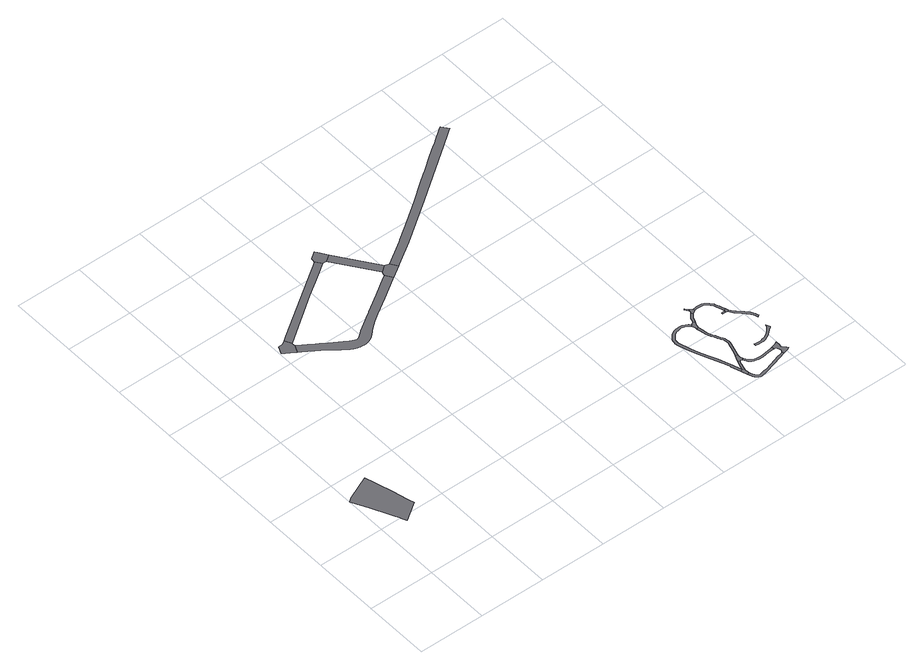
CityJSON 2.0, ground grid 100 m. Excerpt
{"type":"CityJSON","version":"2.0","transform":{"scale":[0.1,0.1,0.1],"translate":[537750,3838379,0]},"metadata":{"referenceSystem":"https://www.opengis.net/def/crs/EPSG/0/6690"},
"CityObjects":{
"road1":{"type":"Road","geometry":[{"type":"MultiSurface","lod":"1","boundaries":[[[0,1,2,3,4,5,6,7,8,9,10,11,12,13,14,15,16,17,18,19]]]}]},
"road2":{"type":"Road","geometry":[{"type":"MultiSurface","lod":"1","boundaries":[[[20,21,22,23,24,25,26,27,28,29,30,31]]]}]},
"road3":{"type":"Road","attributes":{"RoadStructureAttribute.sectionType":"1"},"geometry":[{"type":"MultiSurface","lod":"1","boundaries":[[[32,33,34,20,31,35,36,37,38]]]}]},
"road4":{"type":"Road","attributes":{"RoadStructureAttribute.sectionType":"1"},"geometry":[{"type":"MultiSurface","lod":"1","boundaries":[[[39,40,41,42,43,44,45,46,47,48,49,50,51,52,53,54,55,56,57,58,59,29,28,60,61,62,63,64,65,66,67,68,69,70,71,72,73,74,75,76,77,78,79,80,81,82,83,84,85,86,87,88,89,90,91,92,93,94,95,96,97,98,99,100,101,102,103]]]}]},
"road5":{"type":"Road","geometry":[{"type":"MultiSurface","lod":"1","boundaries":[[[104,105,106,107,108,32,38,109,110,111,112]]]}]},
"road6":{"type":"Road","attributes":{"RoadStructureAttribute.sectionType":"1"},"geometry":[{"type":"MultiSurface","lod":"1","boundaries":[[[112,111,113,114]]]}]},
"road7":{"type":"Road","geometry":[{"type":"MultiSurface","lod":"1","boundaries":[[[115,116,114,113,117,118,39,103,119,120]]]}]},
"road8":{"type":"Road","geometry":[{"type":"MultiSurface","lod":"1","boundaries":[[[121,122,123,124,125,126,127,128]]]}]},
"road9":{"type":"Road","attributes":{"RoadStructureAttribute.sectionType":"1"},"geometry":[{"type":"MultiSurface","lod":"1","boundaries":[[[129,130,131,132,133,134,135,136,137,138,139,140,141,142,143,144,145,146,147,148,149,150,151,152,153,154,155,122,121,156,157,158,159,160,161,162,163,164,165,166,167,168,169,170,171,172,173,174,175,176,177,178,179,180,181,182,183]]]}]},
"road10":{"type":"Road","attributes":{"RoadStructureAttribute.sectionType":"1"},"geometry":[{"type":"MultiSurface","lod":"1","boundaries":[[[184,185,186,121,128,187,188,189,190]]]}]},
"road11":{"type":"Road","geometry":[{"type":"MultiSurface","lod":"1","boundaries":[[[191,192,193,194,184,190,195,196,197,198,199,200,201,202]]]}]},
"road12":{"type":"Road","attributes":{"RoadStructureAttribute.sectionType":"1"},"geometry":[{"type":"MultiSurface","lod":"1","boundaries":[[[203,204,205,206,207,208,209,210,211,212,213,214,215,216,217,218,219,220,221,222,223,224,125,124,225,226,227,228,229,230,231,232,233,234,235,236,237,238]]]}]},
"road13":{"type":"Road","attributes":{"RoadStructureAttribute.sectionType":"1"},"geometry":[{"type":"MultiSurface","lod":"1","boundaries":[[[239,240,241,242,243,244,245,246,247,248,249,250,251,252,253,254,255,256,257,258,259,260,261,262,263,264,265,266,267,268,269,270,271,191,202]]]}]},
"road14":{"type":"Road","attributes":{"RoadStructureAttribute.sectionType":"1"},"geometry":[{"type":"MultiSurface","lod":"1","boundaries":[[[272,273,274,275,276,277,278,279,280,281,282,283,284,285,286,120,119,287,288,289,290,291,292,293,294,295]]]}]},
"road15":{"type":"Road","geometry":[{"type":"MultiSurface","lod":"1","boundaries":[[[296,183,182,297,298,256,255,299,300,301,302]]]}]},
"road16":{"type":"Road","attributes":{"RoadStructureAttribute.sectionType":"1"},"geometry":[{"type":"MultiSurface","lod":"1","boundaries":[[[303,304,305,306,307,308,309,310,311,312,200,199,313,314,315,316,317,318,319,320,321,322,323,324]]]}]},
"road17":{"type":"Road","attributes":{"RoadStructureAttribute.sectionType":"1"},"geometry":[{"type":"MultiSurface","lod":"1","boundaries":[[[325,326,327,328,329,330,331,296,302,332,333,334,335,336]]]}]},
"road18":{"type":"Road","geometry":[{"type":"MultiSurface","lod":"1","boundaries":[[[337,338,339,340]]]}]},
"road19":{"type":"Road","geometry":[{"type":"MultiSurface","lod":"1","boundaries":[[[341,340,339,342,343,325,336,344,345,346]]]}]},
"road20":{"type":"Road","geometry":[{"type":"MultiSurface","lod":"1","boundaries":[[[347,348,324,323,349,350,351,352,353,354,355,203,238,356,357,358,359,360,361,362,363,364,365,366]]]}]},
"road21":{"type":"Road","attributes":{"RoadStructureAttribute.sectionType":"1"},"geometry":[{"type":"MultiSurface","lod":"1","boundaries":[[[367,368,369,370,371,372,373,374,375,376,377,378,379,380,381,382,383,384,385,386,387,388,389,390,391,392,393,394,395,396]]]}]},
"road22":{"type":"Road","attributes":{"RoadStructureAttribute.sectionType":"1"},"geometry":[{"type":"MultiSurface","lod":"1","boundaries":[[[397,398,399,400,401,402,403,404,405,406,407,408,409,410,346,345,411,412,413,414,415,416,417,418,419,420,421,422,423,424]]]}]},
"road23":{"type":"Road","geometry":[{"type":"MultiSurface","lod":"1","boundaries":[[[425,426,427,428,429]]]}]},
"road24":{"type":"Road","geometry":[{"type":"MultiSurface","lod":"1","boundaries":[[[430,424,423,425,429,431,432,433]]]}]},
"road25":{"type":"Road","attributes":{"RoadStructureAttribute.sectionType":"1"},"geometry":[{"type":"MultiSurface","lod":"1","boundaries":[[[434,435,436,437,438,439,440,441,442,443,444,445,446,433,432,447,448,449,450,451,452,453,454,455,456,457,458,459,460]]]}]}
},
"vertices":[
[610,1181,0],[603,1210,0],[548,1426,0],[535,1475,0],[491,1628,0],[470,1699,0],[429,1836,0],[85,1685,0],[86,1678,0],[76,1680,0],[7,1630,0],[16,1612,0],[132,1384,0],[256,1139,0],[284,1080,0],[324,995,0],[326,991,0],[354,932,0],[363,914,0],[631,1101,0],
[1199,4368,0],[1144,4330,0],[1141,4330,0],[1076,4327,0],[1073,4327,0],[1024,4217,0],[1070,4187,0],[1180,4116,0],[1198,4104,0],[1248,4214,0],[1247,4259,0],[1247,4264,0],
[2392,5197,0],[2256,5102,0],[1263,4411,0],[1964,4778,0],[2163,4913,0],[2317,5017,0],[2456,5111,0],
[2924,4447,0],[2884,4421,0],[2619,4250,0],[2351,4073,0],[2349,4071,0],[2345,4068,0],[2314,4048,0],[2116,3918,0],[2060,3876,0],[2008,3836,0],[1958,3798,0],[1930,3791,0],[1871,3814,0],[1805,3850,0],[1774,3871,0],[1551,4015,0],[1515,4039,0],[1501,4049,0],[1474,4066,0],[1384,4125,0],[1325,4163,0],[1296,4039,0],[1308,4031,0],[1385,3981,0],[1435,3949,0],[1446,3940,0],[1522,3887,0],[1603,3824,0],[1635,3798,0],[1657,3780,0],[1683,3762,0],[1712,3742,0],[1731,3728,0],[1750,3715,0],[1770,3703,0],[1791,3692,0],[1809,3683,0],[1832,3675,0],[1835,3674,0],[1854,3669,0],[1879,3665,0],[1906,3661,0],[1939,3659,0],[1966,3662,0],[1995,3666,0],[2008,3670,0],[2020,3673,0],[2045,3683,0],[2069,3695,0],[2094,3712,0],[2129,3743,0],[2155,3768,0],[2174,3786,0],[2200,3810,0],[2227,3833,0],[2257,3857,0],[2303,3892,0],[2342,3921,0],[2383,3950,0],[2397,3959,0],[2416,3971,0],[2418,3972,0],[2665,4133,0],[2962,4326,0],[2990,4345,0],
[2523,5305,0],[2500,5336,0],[2402,5266,0],[2399,5245,0],[2393,5202,0],[2458,5113,0],[2481,5113,0],[2512,5112,0],[2610,5182,0],
[2937,4510,0],[3036,4584,0],
[3086,4569,0],[3057,4578,0],[2934,4492,0],[2928,4466,0],[3170,4462,0],[3104,4564,0],
[5348,252,0],[5316,237,0],[5321,222,0],[5345,144,0],[5375,159,0],[5372,198,0],[5374,226,0],[5377,245,0],
[5360,1276,0],[5341,1296,0],[5334,1304,0],[5305,1324,0],[5261,1343,0],[5229,1349,0],[5193,1348,0],[5164,1344,0],[5122,1331,0],[5092,1319,0],[5065,1303,0],[5042,1279,0],[5021,1256,0],[5015,1246,0],[5003,1228,0],[4993,1206,0],[4988,1176,0],[4985,1148,0],[4992,1111,0],[5030,985,0],[5036,970,0],[5094,811,0],[5161,653,0],[5191,583,0],[5229,492,0],[5266,389,0],[5268,384,0],[5306,384,0],[5301,401,0],[5263,505,0],[5224,597,0],[5183,695,0],[5127,825,0],[5080,954,0],[5065,996,0],[5027,1120,0],[5022,1149,0],[5024,1172,0],[5027,1195,0],[5035,1210,0],[5037,1214,0],[5050,1234,0],[5068,1254,0],[5087,1274,0],[5109,1286,0],[5134,1298,0],[5171,1309,0],[5194,1312,0],[5223,1315,0],[5250,1313,0],[5291,1299,0],[5314,1282,0],[5336,1259,0],[5336,1258,0],[5361,1273,0],
[5395,401,0],[5389,385,0],[5362,307,0],[5379,257,0],[5401,328,0],[5410,366,0],[5420,385,0],
[5438,508,0],[5433,498,0],[5419,464,0],[5401,420,0],[5423,391,0],[5434,397,0],[5443,394,0],[5446,393,0],[5452,386,0],[5474,412,0],[5467,451,0],[5467,480,0],
[5937,176,0],[5923,167,0],[5909,161,0],[5847,147,0],[5820,137,0],[5798,128,0],[5774,122,0],[5745,116,0],[5715,105,0],[5663,85,0],[5613,69,0],[5566,64,0],[5551,60,0],[5479,42,0],[5469,42,0],[5465,42,0],[5453,42,0],[5443,48,0],[5436,52,0],[5417,71,0],[5404,90,0],[5383,130,0],[5367,73,0],[5382,54,0],[5398,39,0],[5415,23,0],[5426,18,0],[5440,12,0],[5452,9,0],[5458,8,0],[5468,6,0],[5545,21,0],[5561,26,0],[5711,68,0],[5843,109,0],[5941,139,0],
[5475,513,0],[5492,556,0],[5531,691,0],[5538,727,0],[5538,756,0],[5535,786,0],[5527,819,0],[5516,844,0],[5512,853,0],[5489,892,0],[5468,940,0],[5448,973,0],[5434,1006,0],[5422,1038,0],[5404,1132,0],[5396,1170,0],[5397,1185,0],[5367,1170,0],[5375,1126,0],[5394,1030,0],[5407,995,0],[5421,960,0],[5442,926,0],[5463,879,0],[5480,849,0],[5486,839,0],[5499,810,0],[5506,781,0],[5509,755,0],[5508,730,0],[5502,698,0],[5464,565,0],[5447,526,0],
[5156,6024,0],[5120,5998,0],[4946,5871,0],[4913,5847,0],[4870,5816,0],[4707,5700,0],[4500,5549,0],[4446,5510,0],[4328,5422,0],[4050,5215,0],[3748,5001,0],[3479,4808,0],[3473,4804,0],[3450,4788,0],[3445,4785,0],[3195,4479,0],[3533,4699,0],[3820,4901,0],[4163,5148,0],[4521,5409,0],[4976,5743,0],[5123,5849,0],[5192,5900,0],[5227,5926,0],
[5398,1298,0],[5351,1235,0],[5361,1200,0],[5405,1220,0],[5406,1226,0],[5419,1262,0],[5429,1289,0],
[5873,316,0],[5805,302,0],[5691,288,0],[5625,287,0],[5587,297,0],[5572,304,0],[5550,314,0],[5521,338,0],[5495,373,0],[5488,386,0],[5456,382,0],[5470,357,0],[5499,317,0],[5535,289,0],[5561,277,0],[5577,269,0],[5622,258,0],[5693,259,0],[5809,273,0],[5880,281,0],[5895,280,0],[5887,320,0],
[5490,1449,0],[5475,1435,0],[5456,1412,0],[5441,1395,0],[5428,1373,0],[5414,1343,0],[5403,1311,0],[5438,1313,0],[5446,1338,0],[5463,1369,0],[5481,1393,0],[5503,1415,0],
[5473,1556,0],[5458,1542,0],[5495,1488,0],[5507,1510,0],
[5525,1491,0],[5500,1475,0],[5498,1460,0],[5529,1432,0],[5565,1448,0],[5548,1482,0],
[5991,354,0],[5948,337,0],[5907,279,0],[5920,273,0],[5921,272,0],[5934,257,0],[5949,223,0],[5950,198,0],[5945,185,0],[6017,162,0],[6049,176,0],[6037,208,0],[6019,214,0],[6002,228,0],[5991,243,0],[5988,260,0],[5988,281,0],[5991,289,0],[5992,296,0],[5998,310,0],
[6087,675,0],[6084,670,0],[6070,640,0],[6048,607,0],[6045,604,0],[6021,576,0],[5992,553,0],[5959,531,0],[5927,517,0],[5889,506,0],[5853,498,0],[5821,498,0],[5791,503,0],[5757,510,0],[5752,476,0],[5792,470,0],[5831,467,0],[5871,469,0],[5875,463,0],[5921,474,0],[5923,483,0],[5948,493,0],[5979,508,0],[6003,524,0],[6026,543,0],[6053,566,0],[6070,584,0],[6075,589,0],[6099,606,0],[6110,612,0],
[5865,1249,0],[5854,1281,0],[5843,1311,0],[5826,1354,0],[5816,1376,0],[5800,1399,0],[5778,1427,0],[5754,1450,0],[5727,1467,0],[5694,1478,0],[5663,1484,0],[5621,1484,0],[5600,1483,0],[5573,1481,0],[5599,1455,0],[5634,1456,0],[5665,1454,0],[5693,1447,0],[5715,1439,0],[5733,1429,0],[5753,1410,0],[5772,1389,0],[5787,1365,0],[5800,1339,0],[5811,1309,0],[5836,1239,0],[5847,1210,0],[5874,1227,0],
[5842,1198,0],[5832,1197,0],[5786,1194,0],[5788,1172,0],[5830,1172,0],
[5879,1214,0],[5863,1172,0],[5869,1167,0],[5891,1183,0],
[6121,890,0],[6111,917,0],[6099,939,0],[6087,959,0],[6077,974,0],[6057,997,0],[6025,1029,0],[6005,1049,0],[5995,1057,0],[5971,1079,0],[5947,1106,0],[5927,1130,0],[5909,1157,0],[5883,1142,0],[5897,1119,0],[5915,1094,0],[5934,1074,0],[5950,1057,0],[5983,1024,0],[6001,1006,0],[6026,979,0],[6046,955,0],[6060,933,0],[6079,904,0],[6092,871,0],[6100,844,0],[6129,868,0]
]}
